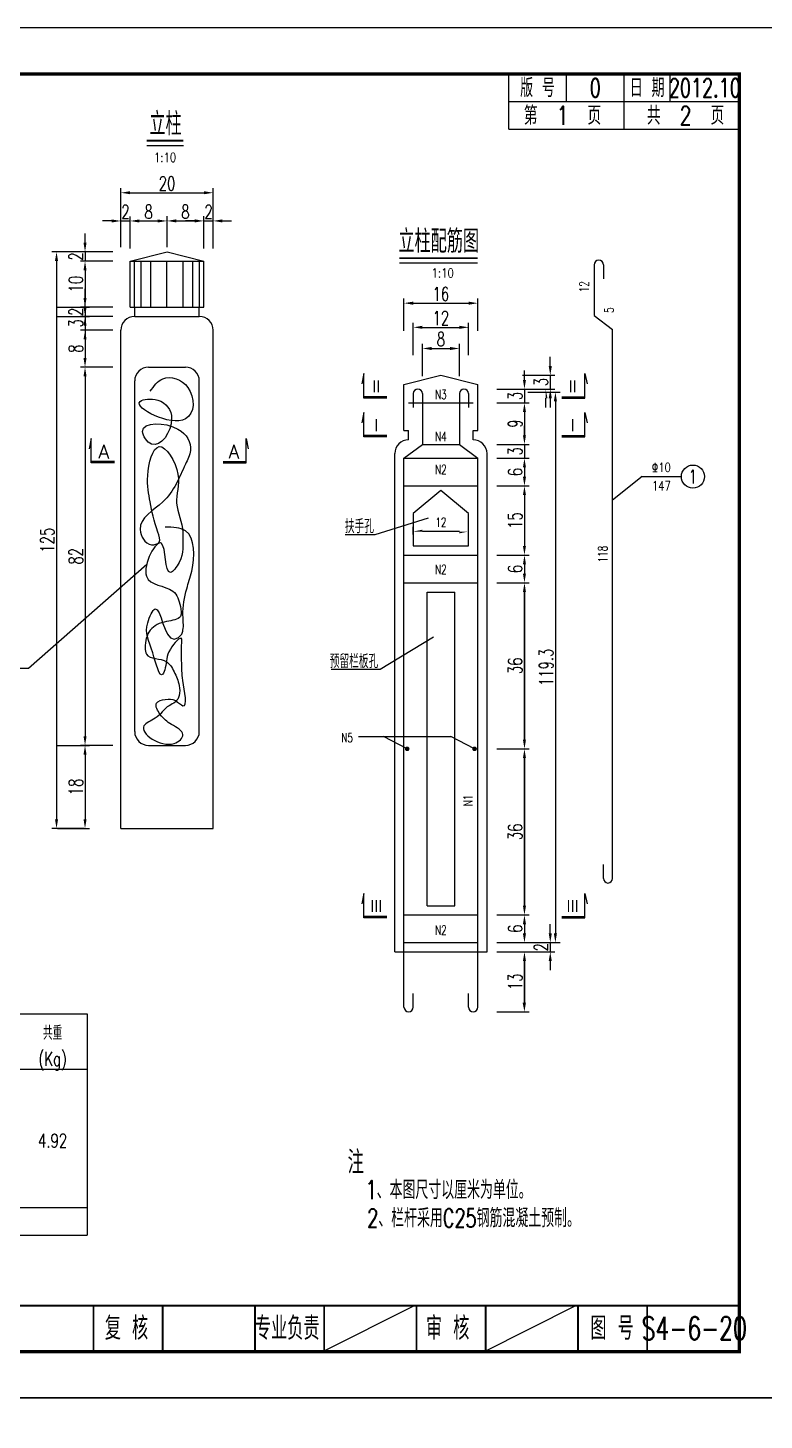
# Model space of a CAD drawing. Header units: millimetres. Extents: x -51 to 12129, y -1309 to -715.
# Drawn here: x 9025.5 to 9185.1, y -1016.5 to -714.7 of the extents above; entities that cross this region are included whole.
import ezdxf
from ezdxf.enums import TextEntityAlignment as Align

# ---------------------------------------------------------------- set-up
doc = ezdxf.new("R2010")
doc.units = ezdxf.units.MM
doc.header["$LTSCALE"] = 0.25
for name, color, linetype in [('10', 1, 'Continuous'), ('DIMENSION', 2, 'Continuous'), ('图框', 7, 'Continuous'), ('尺寸标注', 2, 'Continuous'), ('文字', 7, 'Continuous'), ('标注', 4, 'Continuous'), ('次轮廓线', 7, 'Continuous'), ('钢筋', 6, 'Continuous')]:
    doc.layers.add(name, color=color, linetype=linetype)
doc.layers.add('TEXT', color=7, linetype='Continuous', lineweight=18)
doc.styles.get("Standard").update_dxf_attribs({"font": 'simplex1.shx', "width": 0.7, "bigfont": 'hztxt.shx'})
doc.styles.add('TEXT', font='simplex1.shx', dxfattribs={"width": 0.7, "bigfont": 'hztxt.shx'})
doc.dimstyles.new('比例1：20', dxfattribs={"dimtxt": 3, "dimasz": 2, "dimexe": 1, "dimexo": 2, "dimgap": 0.5, "dimtad": 1, "dimlfac": 2, "dimzin": 13, "dimdsep": 46, "dimtxsty": 'Standard', "dimcen": -0.09, "dimclrd": 256, "dimclre": 256, "dimclrt": 7, "dimaunit": 1, "dimadec": 0, "dimazin": 0, "dimtfac": 0.0005, "dimtix": 1, "dimtmove": 2, "dimatfit": 3, "dimldrblk": 'DIM', "dimfxl": 0, "dimtolj": 1, "dimtzin": 13, "dimarcsym": 0})
doc.dimstyles.new('比例：1：10', dxfattribs={"dimscale": 0, "dimtxt": 3, "dimasz": 2, "dimexe": 1, "dimexo": 1, "dimgap": 0.5, "dimtad": 1, "dimdec": 1, "dimzin": 9, "dimdsep": 46, "dimtxsty": 'Standard', "dimcen": 0.5, "dimclrd": 256, "dimclre": 256, "dimclrt": 256, "dimadec": 1, "dimazin": 2, "dimtfac": 1, "dimtdec": 1, "dimtix": 1, "dimtmove": 2, "dimatfit": 3, "dimfxl": 0, "dimtolj": 1, "dimtzin": 0, "dimlwd": -1, "dimlwe": -1, "dimarcsym": 0})

# ---------------------------------------------------------------- blocks, each defined once
blk = doc.blocks.new('DIM')
blk.add_lwpolyline([(-1, -0.1, 0.2, 0, 0), (0, 0, 0, 0, 0)], format="xyseb")
blk = doc.blocks.new('*D582')
at = {"layer": 'Defpoints', "color": 0}
for p in [(9047.68, -756.52), (9047.68, -759.29), (9045.68, -763.2)]:
    blk.add_point(p, dxfattribs=at)
at = {"layer": '标注'}
for p, q in [((9043.68, -756.52), (9041.68, -756.52)), ((9045.68, -762.2), (9045.68, -755.52)), ((9045.68, -756.52), (9047.68, -756.52)), ((9047.68, -758.29), (9047.68, -755.52)), ((9049.68, -756.52), (9051.68, -756.52))]:
    blk.add_line(p, q, dxfattribs=at)
for points in [[(9043.68, -756.19), (9043.68, -756.85), (9045.68, -756.52)], [(9049.68, -756.19), (9049.68, -756.85), (9047.68, -756.52)]]:
    blk.add_solid(points, dxfattribs=at)
at = {"layer": '标注', "insert": (9046.68, -754.52), "char_height": 3, "attachment_point": 5}
blk.add_mtext('\\A1;2', dxfattribs=at)
blk = doc.blocks.new('*D619')
at = {"layer": 'Defpoints', "color": 0}
for p in [(9055.68, -756.52), (9055.68, -763.21), (9047.68, -765.21)]:
    blk.add_point(p, dxfattribs=at)
at = {"layer": '标注'}
for p, q in [((9047.68, -762.52), (9047.68, -755.52)), ((9049.68, -756.52), (9053.68, -756.52)), ((9055.68, -762.21), (9055.68, -755.52))]:
    blk.add_line(p, q, dxfattribs=at)
for points in [[(9049.68, -756.19), (9049.68, -756.85), (9047.68, -756.52)], [(9053.68, -756.19), (9053.68, -756.85), (9055.68, -756.52)]]:
    blk.add_solid(points, dxfattribs=at)
at = {"layer": '标注', "insert": (9051.68, -754.52), "char_height": 3, "attachment_point": 5}
blk.add_mtext('\\A1;8', dxfattribs=at)
blk = doc.blocks.new('*D620')
at = {"layer": 'Defpoints', "color": 0}
for p in [(9063.68, -756.51), (9055.68, -763.21), (9063.68, -765.21)]:
    blk.add_point(p, dxfattribs=at)
at = {"layer": '标注'}
for p, q in [((9055.68, -762.21), (9055.68, -755.51)), ((9057.68, -756.51), (9061.68, -756.51)), ((9063.68, -762.51), (9063.68, -755.51))]:
    blk.add_line(p, q, dxfattribs=at)
for points in [[(9057.68, -756.17), (9057.68, -756.84), (9055.68, -756.51)], [(9061.68, -756.17), (9061.68, -756.84), (9063.68, -756.51)]]:
    blk.add_solid(points, dxfattribs=at)
at = {"layer": '标注', "insert": (9059.68, -754.51), "char_height": 3, "attachment_point": 5}
blk.add_mtext('\\A1;8', dxfattribs=at)
blk = doc.blocks.new('*D621')
at = {"layer": 'Defpoints', "color": 0}
for p in [(9065.68, -756.51), (9063.68, -762.51), (9065.68, -781.67)]:
    blk.add_point(p, dxfattribs=at)
at = {"layer": '标注'}
for p, q in [((9061.68, -756.51), (9059.68, -756.51)), ((9063.68, -761.51), (9063.68, -755.51)), ((9063.68, -756.51), (9065.68, -756.51)), ((9065.68, -762.51), (9065.68, -755.51)), ((9067.68, -756.51), (9069.68, -756.51))]:
    blk.add_line(p, q, dxfattribs=at)
for points in [[(9061.68, -756.17), (9061.68, -756.84), (9063.68, -756.51)], [(9067.68, -756.17), (9067.68, -756.84), (9065.68, -756.51)]]:
    blk.add_solid(points, dxfattribs=at)
at = {"layer": '标注', "insert": (9064.68, -754.51), "char_height": 3, "attachment_point": 5}
blk.add_mtext('\\A1;2', dxfattribs=at)
blk = doc.blocks.new('*D583')
at = {"layer": 'Defpoints', "color": 0}
for p in [(9065.68, -750.4), (9045.68, -763.2), (9065.68, -781.67)]:
    blk.add_point(p, dxfattribs=at)
at = {"layer": '标注'}
for p, q in [((9045.68, -756.4), (9045.68, -749.4)), ((9047.68, -750.4), (9063.68, -750.4)), ((9065.68, -756.4), (9065.68, -749.4))]:
    blk.add_line(p, q, dxfattribs=at)
for points in [[(9047.68, -750.07), (9047.68, -750.73), (9045.68, -750.4)], [(9063.68, -750.07), (9063.68, -750.73), (9065.68, -750.4)]]:
    blk.add_solid(points, dxfattribs=at)
at = {"layer": '标注', "insert": (9055.68, -748.4), "char_height": 3, "attachment_point": 5}
blk.add_mtext('\\A1;20', dxfattribs=at)
blk = doc.blocks.new('*D622')
at = {"layer": 'Defpoints', "color": 0}
for p in [(9055.68, -763.21), (9037.91, -765.21), (9055.62, -765.21)]:
    blk.add_point(p, dxfattribs=at)
at = {"layer": '标注'}
for p, q in [((9037.91, -761.21), (9037.91, -759.21)), ((9043.91, -763.21), (9036.91, -763.21)), ((9037.91, -763.21), (9037.91, -765.21)), ((9043.91, -765.21), (9036.91, -765.21)), ((9037.91, -767.21), (9037.91, -769.21))]:
    blk.add_line(p, q, dxfattribs=at)
for points in [[(9037.58, -761.21), (9038.24, -761.21), (9037.91, -763.21)], [(9037.58, -767.21), (9038.24, -767.21), (9037.91, -765.21)]]:
    blk.add_solid(points, dxfattribs=at)
at = {"layer": '标注', "insert": (9035.91, -764.21), "char_height": 3, "attachment_point": 5, "rotation": 90}
blk.add_mtext('\\A1;2', dxfattribs=at)
blk = doc.blocks.new('*D623')
at = {"layer": 'Defpoints', "color": 0}
for p in [(9055.62, -765.21), (8391.45, -775.21), (9037.91, -775.21)]:
    blk.add_point(p, dxfattribs=at)
at = {"layer": '标注'}
for p, q in [((9043.91, -765.21), (9036.91, -765.21)), ((9037.91, -767.21), (9037.91, -773.21)), ((9031.91, -775.21), (9038.91, -775.21))]:
    blk.add_line(p, q, dxfattribs=at)
for points in [[(9037.58, -767.21), (9038.24, -767.21), (9037.91, -765.21)], [(9037.58, -773.21), (9038.24, -773.21), (9037.91, -775.21)]]:
    blk.add_solid(points, dxfattribs=at)
at = {"layer": '标注', "insert": (9035.91, -770.21), "char_height": 3, "attachment_point": 5, "rotation": 90}
blk.add_mtext('\\A1;10', dxfattribs=at)
blk = doc.blocks.new('*D624')
at = {"layer": 'Defpoints', "color": 0}
for p in [(9055.62, -775.21), (8391.45, -777.21), (9037.91, -777.21)]:
    blk.add_point(p, dxfattribs=at)
at = {"layer": '标注'}
for p, q in [((9037.91, -773.21), (9037.91, -771.21)), ((9043.91, -775.21), (9036.91, -775.21)), ((9037.91, -775.21), (9037.91, -777.21)), ((9031.91, -777.21), (9038.91, -777.21)), ((9037.91, -779.21), (9037.91, -781.21))]:
    blk.add_line(p, q, dxfattribs=at)
for points in [[(9037.58, -773.21), (9038.24, -773.21), (9037.91, -775.21)], [(9037.58, -779.21), (9038.24, -779.21), (9037.91, -777.21)]]:
    blk.add_solid(points, dxfattribs=at)
at = {"layer": '标注', "insert": (9035.91, -776.21), "char_height": 3, "attachment_point": 5, "rotation": 90}
blk.add_mtext('\\A1;2', dxfattribs=at)
blk = doc.blocks.new('*D625')
at = {"layer": 'Defpoints', "color": 0}
for p in [(9055.62, -777.21), (9037.91, -780.21), (9045.68, -780.21)]:
    blk.add_point(p, dxfattribs=at)
at = {"layer": '标注'}
for p, q in [((9037.91, -775.21), (9037.91, -773.21)), ((9043.91, -777.21), (9036.91, -777.21)), ((9037.91, -777.21), (9037.91, -780.21)), ((9043.91, -780.21), (9036.91, -780.21)), ((9037.91, -782.21), (9037.91, -784.21))]:
    blk.add_line(p, q, dxfattribs=at)
for points in [[(9037.58, -775.21), (9038.24, -775.21), (9037.91, -777.21)], [(9037.58, -782.21), (9038.24, -782.21), (9037.91, -780.21)]]:
    blk.add_solid(points, dxfattribs=at)
at = {"layer": '标注', "insert": (9035.91, -778.71), "char_height": 3, "attachment_point": 5, "rotation": 90}
blk.add_mtext('\\A1;3', dxfattribs=at)
blk = doc.blocks.new('*D626')
at = {"layer": 'Defpoints', "color": 0}
for p in [(9045.68, -780.21), (9037.91, -788.21), (9053.04, -788.21)]:
    blk.add_point(p, dxfattribs=at)
at = {"layer": '标注'}
for p, q in [((9043.91, -780.21), (9036.91, -780.21)), ((9037.91, -782.21), (9037.91, -786.21)), ((9043.91, -788.21), (9036.91, -788.21))]:
    blk.add_line(p, q, dxfattribs=at)
for points in [[(9037.58, -782.21), (9038.24, -782.21), (9037.91, -780.21)], [(9037.58, -786.21), (9038.24, -786.21), (9037.91, -788.21)]]:
    blk.add_solid(points, dxfattribs=at)
at = {"layer": '标注', "insert": (9035.91, -784.21), "char_height": 3, "attachment_point": 5, "rotation": 90}
blk.add_mtext('\\A1;8', dxfattribs=at)
blk = doc.blocks.new('*D627')
at = {"layer": 'Defpoints', "color": 0}
for p in [(9053.04, -788.21), (8388.88, -870.21), (9037.91, -870.21)]:
    blk.add_point(p, dxfattribs=at)
at = {"layer": '标注'}
for p, q in [((9043.91, -788.21), (9036.91, -788.21)), ((9037.91, -790.21), (9037.91, -868.21)), ((9031.91, -870.21), (9038.91, -870.21))]:
    blk.add_line(p, q, dxfattribs=at)
for points in [[(9037.58, -790.21), (9038.24, -790.21), (9037.91, -788.21)], [(9037.58, -868.21), (9038.24, -868.21), (9037.91, -870.21)]]:
    blk.add_solid(points, dxfattribs=at)
at = {"layer": '标注', "insert": (9035.91, -829.21), "char_height": 3, "attachment_point": 5, "rotation": 90}
blk.add_mtext('\\A1;82', dxfattribs=at)
blk = doc.blocks.new('*D628')
at = {"layer": 'Defpoints', "color": 0}
for p in [(9053.04, -870.21), (8388.88, -888.21), (9037.91, -888.21)]:
    blk.add_point(p, dxfattribs=at)
at = {"layer": '标注'}
for p, q in [((9043.91, -870.21), (9036.91, -870.21)), ((9037.91, -872.21), (9037.91, -886.21)), ((9031.91, -888.21), (9038.91, -888.21))]:
    blk.add_line(p, q, dxfattribs=at)
for points in [[(9037.58, -872.21), (9038.24, -872.21), (9037.91, -870.21)], [(9037.58, -886.21), (9038.24, -886.21), (9037.91, -888.21)]]:
    blk.add_solid(points, dxfattribs=at)
at = {"layer": '标注', "insert": (9035.91, -879.21), "char_height": 3, "attachment_point": 5, "rotation": 90}
blk.add_mtext('\\A1;18', dxfattribs=at)
blk = doc.blocks.new('*D629')
at = {"layer": 'Defpoints', "color": 0}
for p in [(9055.68, -763.21), (9031.73, -888.21), (9055.68, -888.21)]:
    blk.add_point(p, dxfattribs=at)
at = {"layer": '标注'}
for p, q in [((9037.73, -763.21), (9030.73, -763.21)), ((9031.73, -765.21), (9031.73, -886.21)), ((9037.73, -888.21), (9030.73, -888.21))]:
    blk.add_line(p, q, dxfattribs=at)
for points in [[(9031.39, -765.21), (9032.06, -765.21), (9031.73, -763.21)], [(9031.39, -886.21), (9032.06, -886.21), (9031.73, -888.21)]]:
    blk.add_solid(points, dxfattribs=at)
at = {"layer": '标注', "insert": (9029.73, -825.71), "char_height": 3, "attachment_point": 5, "rotation": 90}
blk.add_mtext('\\A1;125', dxfattribs=at)
blk = doc.blocks.new('*D630')
at = {"layer": 'Defpoints', "color": 0}
for p in [(9119.05, -784.16), (9111.05, -795.96), (9119.05, -795.96)]:
    blk.add_point(p, dxfattribs=at)
at = {"layer": '标注'}
for p, q in [((9111.05, -790.16), (9111.05, -783.16)), ((9113.05, -784.16), (9117.05, -784.16)), ((9119.05, -790.16), (9119.05, -783.16))]:
    blk.add_line(p, q, dxfattribs=at)
for points in [[(9113.05, -783.83), (9113.05, -784.5), (9111.05, -784.16)], [(9117.05, -783.83), (9117.05, -784.5), (9119.05, -784.16)]]:
    blk.add_solid(points, dxfattribs=at)
at = {"layer": '标注', "insert": (9115.05, -782.16), "char_height": 3, "attachment_point": 5}
blk.add_mtext('\\A1;8', dxfattribs=at)
blk = doc.blocks.new('*D631')
at = {"layer": 'Defpoints', "color": 0}
for p in [(9121.05, -779.58), (9109.05, -795.96), (9121.05, -795.96)]:
    blk.add_point(p, dxfattribs=at)
at = {"layer": '标注'}
for p, q in [((9109.05, -785.58), (9109.05, -778.58)), ((9121.05, -785.58), (9121.05, -778.58)), ((9111.05, -779.58), (9119.05, -779.58))]:
    blk.add_line(p, q, dxfattribs=at)
for points in [[(9111.05, -779.24), (9111.05, -779.91), (9109.05, -779.58)], [(9119.05, -779.24), (9119.05, -779.91), (9121.05, -779.58)]]:
    blk.add_solid(points, dxfattribs=at)
at = {"layer": '标注', "insert": (9115.05, -777.58), "char_height": 3, "attachment_point": 5}
blk.add_mtext('\\A1;12', dxfattribs=at)
blk = doc.blocks.new('*D632')
at = {"layer": 'Defpoints', "color": 0}
for p in [(9123.05, -774.34), (9107.05, -796.06), (9123.05, -796.06)]:
    blk.add_point(p, dxfattribs=at)
at = {"layer": '标注'}
for p, q in [((9107.05, -780.34), (9107.05, -773.34)), ((9109.05, -774.34), (9121.05, -774.34)), ((9123.05, -780.34), (9123.05, -773.34))]:
    blk.add_line(p, q, dxfattribs=at)
for points in [[(9109.05, -774.01), (9109.05, -774.68), (9107.05, -774.34)], [(9121.05, -774.01), (9121.05, -774.68), (9123.05, -774.34)]]:
    blk.add_solid(points, dxfattribs=at)
at = {"layer": '标注', "insert": (9115.05, -772.34), "char_height": 3, "attachment_point": 5}
blk.add_mtext('\\A1;16', dxfattribs=at)
blk = doc.blocks.new('*D633')
at = {"layer": 'Defpoints', "color": 0}
for p in [(9115.05, -789.96), (9120.05, -792.96), (9138.76, -792.96)]:
    blk.add_point(p, dxfattribs=at)
at = {"layer": '标注'}
for p, q in [((9138.76, -787.96), (9138.76, -785.96)), ((9132.76, -789.96), (9139.76, -789.96)), ((9138.76, -789.96), (9138.76, -792.96)), ((9132.76, -792.96), (9139.76, -792.96)), ((9138.76, -794.96), (9138.76, -796.96))]:
    blk.add_line(p, q, dxfattribs=at)
for points in [[(9138.42, -787.96), (9139.09, -787.96), (9138.76, -789.96)], [(9138.42, -794.96), (9139.09, -794.96), (9138.76, -792.96)]]:
    blk.add_solid(points, dxfattribs=at)
at = {"layer": '标注', "insert": (9136.76, -791.46), "char_height": 3, "attachment_point": 5, "rotation": 90}
blk.add_mtext('\\A1;3', dxfattribs=at)
blk = doc.blocks.new('*D634')
at = {"layer": 'Defpoints', "color": 0}
for p in [(9120.99, -793.63), (9120.99, -912.96), (9139.87, -912.96)]:
    blk.add_point(p, dxfattribs=at)
at = {"layer": '标注'}
for p, q in [((9133.87, -793.63), (9140.87, -793.63)), ((9139.87, -795.63), (9139.87, -910.96)), ((9133.87, -912.96), (9140.87, -912.96))]:
    blk.add_line(p, q, dxfattribs=at)
for points in [[(9139.53, -795.63), (9140.2, -795.63), (9139.87, -793.63)], [(9139.53, -910.96), (9140.2, -910.96), (9139.87, -912.96)]]:
    blk.add_solid(points, dxfattribs=at)
at = {"layer": '标注', "insert": (9137.87, -853.29), "char_height": 3, "attachment_point": 5, "rotation": 90}
blk.add_mtext('\\A1;119.3', dxfattribs=at)
blk = doc.blocks.new('*D635')
at = {"layer": 'Defpoints', "color": 0}
for p in [(9119.88, -912.96), (8455.72, -914.96), (9138.76, -914.96)]:
    blk.add_point(p, dxfattribs=at)
at = {"layer": '标注'}
for p, q in [((9138.76, -910.96), (9138.76, -908.96)), ((9132.76, -912.96), (9139.76, -912.96)), ((9138.76, -912.96), (9138.76, -914.96)), ((9132.76, -914.96), (9139.76, -914.96)), ((9138.76, -916.96), (9138.76, -918.96))]:
    blk.add_line(p, q, dxfattribs=at)
for points in [[(9138.42, -910.96), (9139.09, -910.96), (9138.76, -912.96)], [(9138.42, -916.96), (9139.09, -916.96), (9138.76, -914.96)]]:
    blk.add_solid(points, dxfattribs=at)
at = {"layer": '标注', "insert": (9136.76, -913.96), "char_height": 3, "attachment_point": 5, "rotation": 90}
blk.add_mtext('\\A1;2', dxfattribs=at)
blk = doc.blocks.new('*D636')
at = {"layer": 'Defpoints', "color": 0}
for p in [(9120.05, -792.96), (8455.88, -795.96), (9133.16, -795.96)]:
    blk.add_point(p, dxfattribs=at)
at = {"layer": '标注'}
for p, q in [((9133.16, -790.96), (9133.16, -788.96)), ((9127.16, -792.96), (9134.16, -792.96)), ((9133.16, -792.96), (9133.16, -795.96)), ((9127.16, -795.96), (9134.16, -795.96)), ((9133.16, -797.96), (9133.16, -799.96))]:
    blk.add_line(p, q, dxfattribs=at)
for points in [[(9132.83, -790.96), (9133.49, -790.96), (9133.16, -792.96)], [(9132.83, -797.96), (9133.49, -797.96), (9133.16, -795.96)]]:
    blk.add_solid(points, dxfattribs=at)
at = {"layer": '标注', "insert": (9131.16, -794.46), "char_height": 3, "attachment_point": 5, "rotation": 90}
blk.add_mtext('\\A1;3', dxfattribs=at)
blk = doc.blocks.new('*D637')
at = {"layer": 'Defpoints', "color": 0}
for p in [(9120.05, -795.96), (9119.05, -804.96), (9133.16, -804.96)]:
    blk.add_point(p, dxfattribs=at)
at = {"layer": '标注'}
for p, q in [((9127.16, -795.96), (9134.16, -795.96)), ((9133.16, -797.96), (9133.16, -802.96)), ((9127.16, -804.96), (9134.16, -804.96))]:
    blk.add_line(p, q, dxfattribs=at)
for points in [[(9132.83, -797.96), (9133.49, -797.96), (9133.16, -795.96)], [(9132.83, -802.96), (9133.49, -802.96), (9133.16, -804.96)]]:
    blk.add_solid(points, dxfattribs=at)
at = {"layer": '标注', "insert": (9131.16, -800.46), "char_height": 3, "attachment_point": 5, "rotation": 90}
blk.add_mtext('\\A1;9', dxfattribs=at)
blk = doc.blocks.new('*D638')
at = {"layer": 'Defpoints', "color": 0}
for p in [(9119.05, -804.96), (9120.18, -807.96), (9133.16, -807.96)]:
    blk.add_point(p, dxfattribs=at)
at = {"layer": '标注'}
for p, q in [((9133.16, -802.96), (9133.16, -800.96)), ((9127.16, -804.96), (9134.16, -804.96)), ((9133.16, -804.96), (9133.16, -807.96)), ((9127.16, -807.96), (9134.16, -807.96)), ((9133.16, -809.96), (9133.16, -811.96))]:
    blk.add_line(p, q, dxfattribs=at)
for points in [[(9132.83, -802.96), (9133.49, -802.96), (9133.16, -804.96)], [(9132.83, -809.96), (9133.49, -809.96), (9133.16, -807.96)]]:
    blk.add_solid(points, dxfattribs=at)
at = {"layer": '标注', "insert": (9131.16, -806.46), "char_height": 3, "attachment_point": 5, "rotation": 90}
blk.add_mtext('\\A1;3', dxfattribs=at)
blk = doc.blocks.new('*D639')
at = {"layer": 'Defpoints', "color": 0}
for p in [(9120.18, -807.96), (9120.18, -813.96), (9133.16, -813.96)]:
    blk.add_point(p, dxfattribs=at)
at = {"layer": '标注'}
for p, q in [((9127.16, -807.96), (9134.16, -807.96)), ((9133.16, -809.96), (9133.16, -811.96)), ((9127.16, -813.96), (9134.16, -813.96))]:
    blk.add_line(p, q, dxfattribs=at)
for points in [[(9132.83, -809.96), (9133.49, -809.96), (9133.16, -807.96)], [(9132.83, -811.96), (9133.49, -811.96), (9133.16, -813.96)]]:
    blk.add_solid(points, dxfattribs=at)
at = {"layer": '标注', "insert": (9131.16, -810.96), "char_height": 3, "attachment_point": 5, "rotation": 90}
blk.add_mtext('\\A1;6', dxfattribs=at)
blk = doc.blocks.new('*D640')
at = {"layer": 'Defpoints', "color": 0}
for p in [(9120.18, -813.96), (9121.48, -828.96), (9133.16, -828.96)]:
    blk.add_point(p, dxfattribs=at)
at = {"layer": '标注'}
for p, q in [((9127.16, -813.96), (9134.16, -813.96)), ((9133.16, -815.96), (9133.16, -826.96)), ((9127.16, -828.96), (9134.16, -828.96))]:
    blk.add_line(p, q, dxfattribs=at)
for points in [[(9132.83, -815.96), (9133.49, -815.96), (9133.16, -813.96)], [(9132.83, -826.96), (9133.49, -826.96), (9133.16, -828.96)]]:
    blk.add_solid(points, dxfattribs=at)
at = {"layer": '标注', "insert": (9131.16, -821.46), "char_height": 3, "attachment_point": 5, "rotation": 90}
blk.add_mtext('\\A1;15', dxfattribs=at)
blk = doc.blocks.new('*D641')
at = {"layer": 'Defpoints', "color": 0}
for p in [(9121.48, -828.96), (9121.33, -834.96), (9133.16, -834.96)]:
    blk.add_point(p, dxfattribs=at)
at = {"layer": '标注'}
for p, q in [((9127.16, -828.96), (9134.16, -828.96)), ((9133.16, -830.96), (9133.16, -832.96)), ((9127.16, -834.96), (9134.16, -834.96))]:
    blk.add_line(p, q, dxfattribs=at)
for points in [[(9132.83, -830.96), (9133.49, -830.96), (9133.16, -828.96)], [(9132.83, -832.96), (9133.49, -832.96), (9133.16, -834.96)]]:
    blk.add_solid(points, dxfattribs=at)
at = {"layer": '标注', "insert": (9131.16, -831.96), "char_height": 3, "attachment_point": 5, "rotation": 90}
blk.add_mtext('\\A1;6', dxfattribs=at)
blk = doc.blocks.new('*D642')
at = {"layer": 'Defpoints', "color": 0}
for p in [(9121.33, -834.96), (9122.35, -870.96), (9133.16, -870.96)]:
    blk.add_point(p, dxfattribs=at)
at = {"layer": '标注'}
for p, q in [((9127.16, -834.96), (9134.16, -834.96)), ((9133.16, -836.96), (9133.16, -868.96)), ((9127.16, -870.96), (9134.16, -870.96))]:
    blk.add_line(p, q, dxfattribs=at)
for points in [[(9132.83, -836.96), (9133.49, -836.96), (9133.16, -834.96)], [(9132.83, -868.96), (9133.49, -868.96), (9133.16, -870.96)]]:
    blk.add_solid(points, dxfattribs=at)
at = {"layer": '标注', "insert": (9131.16, -852.96), "char_height": 3, "attachment_point": 5, "rotation": 90}
blk.add_mtext('\\A1;36', dxfattribs=at)
blk = doc.blocks.new('*D643')
at = {"layer": 'Defpoints', "color": 0}
for p in [(9122.35, -870.96), (9119.91, -906.96), (9133.16, -906.96)]:
    blk.add_point(p, dxfattribs=at)
at = {"layer": '标注'}
for p, q in [((9127.16, -870.96), (9134.16, -870.96)), ((9133.16, -872.96), (9133.16, -904.96)), ((9127.16, -906.96), (9134.16, -906.96))]:
    blk.add_line(p, q, dxfattribs=at)
for points in [[(9132.83, -872.96), (9133.49, -872.96), (9133.16, -870.96)], [(9132.83, -904.96), (9133.49, -904.96), (9133.16, -906.96)]]:
    blk.add_solid(points, dxfattribs=at)
at = {"layer": '标注', "insert": (9131.16, -888.96), "char_height": 3, "attachment_point": 5, "rotation": 90}
blk.add_mtext('\\A1;36', dxfattribs=at)
blk = doc.blocks.new('*D644')
at = {"layer": 'Defpoints', "color": 0}
for p in [(9119.91, -906.96), (9121.68, -912.96), (9133.16, -912.96)]:
    blk.add_point(p, dxfattribs=at)
at = {"layer": '标注'}
for p, q in [((9127.16, -906.96), (9134.16, -906.96)), ((9133.16, -908.96), (9133.16, -910.96)), ((9127.16, -912.96), (9134.16, -912.96))]:
    blk.add_line(p, q, dxfattribs=at)
for points in [[(9132.83, -908.96), (9133.49, -908.96), (9133.16, -906.96)], [(9132.83, -910.96), (9133.49, -910.96), (9133.16, -912.96)]]:
    blk.add_solid(points, dxfattribs=at)
at = {"layer": '标注', "insert": (9131.16, -909.96), "char_height": 3, "attachment_point": 5, "rotation": 90}
blk.add_mtext('\\A1;6', dxfattribs=at)
blk = doc.blocks.new('*D645')
at = {"layer": 'Defpoints', "color": 0}
for p in [(9122.19, -914.96), (9122.04, -927.96), (9133.16, -927.96)]:
    blk.add_point(p, dxfattribs=at)
at = {"layer": '标注'}
for p, q in [((9127.16, -914.96), (9134.16, -914.96)), ((9133.16, -916.96), (9133.16, -925.96)), ((9127.16, -927.96), (9134.16, -927.96))]:
    blk.add_line(p, q, dxfattribs=at)
for points in [[(9132.83, -916.96), (9133.49, -916.96), (9133.16, -914.96)], [(9132.83, -925.96), (9133.49, -925.96), (9133.16, -927.96)]]:
    blk.add_solid(points, dxfattribs=at)
at = {"layer": '标注', "insert": (9131.16, -921.46), "char_height": 3, "attachment_point": 5, "rotation": 90}
blk.add_mtext('\\A1;13', dxfattribs=at)
blk = doc.blocks.new('*D702')
at = {"layer": 'Defpoints', "color": 0}
for p in [(9248.86, -814.23), (8584.69, -822.23), (9226.99, -822.23)]:
    blk.add_point(p, dxfattribs=at)
at = {"layer": '标注'}
for p, q in [((9232.99, -814.23), (9225.99, -814.23)), ((9226.99, -816.23), (9226.99, -820.23)), ((9220.99, -822.23), (9227.99, -822.23))]:
    blk.add_line(p, q, dxfattribs=at)
for points in [[(9226.66, -816.23), (9227.33, -816.23), (9226.99, -814.23)], [(9226.66, -820.23), (9227.33, -820.23), (9226.99, -822.23)]]:
    blk.add_solid(points, dxfattribs=at)
at = {"layer": '标注', "insert": (9224.99, -818.23), "char_height": 3, "attachment_point": 5, "rotation": 90}
blk.add_mtext('\\A1;8', dxfattribs=at)
blk = doc.blocks.new('*D741')
at = {"layer": 'Defpoints', "color": 0}
for p in [(8779.68, -754.23), (9425.4, -754.23), (9443.85, -822.23)]:
    blk.add_point(p, dxfattribs=at)
at = {"layer": '标注'}
for p, q in [((9419.4, -754.23), (9426.4, -754.23)), ((9425.4, -820.23), (9425.4, -756.23)), ((9431.4, -822.23), (9424.4, -822.23))]:
    blk.add_line(p, q, dxfattribs=at)
for points in [[(9425.06, -756.23), (9425.73, -756.23), (9425.4, -754.23)], [(9425.06, -820.23), (9425.73, -820.23), (9425.4, -822.23)]]:
    blk.add_solid(points, dxfattribs=at)
at = {"layer": '标注', "insert": (9423.4, -788.23), "char_height": 3, "attachment_point": 5, "rotation": 90}
blk.add_mtext('\\A1;68', dxfattribs=at)
blk = doc.blocks.new('*D743')
at = {"layer": 'Defpoints', "color": 0}
for p in [(9441.9, -848.38), (8777.73, -851.38), (9429.42, -851.38)]:
    blk.add_point(p, dxfattribs=at)
at = {"layer": '标注'}
for p, q in [((9429.42, -846.38), (9429.42, -844.38)), ((9435.42, -848.38), (9428.42, -848.38)), ((9429.42, -848.38), (9429.42, -851.38)), ((9423.42, -851.38), (9430.42, -851.38)), ((9429.42, -853.38), (9429.42, -855.38))]:
    blk.add_line(p, q, dxfattribs=at)
for points in [[(9429.09, -846.38), (9429.76, -846.38), (9429.42, -848.38)], [(9429.09, -853.38), (9429.76, -853.38), (9429.42, -851.38)]]:
    blk.add_solid(points, dxfattribs=at)
at = {"layer": '标注', "insert": (9427.42, -849.88), "char_height": 3, "attachment_point": 5, "rotation": 90}
blk.add_mtext('\\A1;3', dxfattribs=at)
blk = doc.blocks.new('*D770')
at = {"layer": 'Defpoints', "color": 0}
for p in [(8569.8, -962.17), (8573.63, -962.17), (9246.97, -960.17)]:
    blk.add_point(p, dxfattribs=at)
at = {"layer": '标注'}
for p, q in [((8569.8, -958.17), (8569.8, -956.17)), ((8575.8, -960.17), (8568.8, -960.17)), ((8572.63, -962.17), (8568.8, -962.17)), ((8569.8, -960.17), (8569.8, -962.17)), ((8569.8, -964.17), (8569.8, -966.17))]:
    blk.add_line(p, q, dxfattribs=at)
for points in [[(8569.46, -958.17), (8570.13, -958.17), (8569.8, -960.17)], [(8569.46, -964.17), (8570.13, -964.17), (8569.8, -962.17)]]:
    blk.add_solid(points, dxfattribs=at)
at = {"layer": '标注', "insert": (8567.8, -961.17), "char_height": 3, "attachment_point": 5, "rotation": 90}
blk.add_mtext('\\A1;2', dxfattribs=at)
blk = doc.blocks.new('*D771')
at = {"layer": 'Defpoints', "color": 0}
for p in [(9246.97, -962.17), (8569.8, -965.17), (8573.63, -965.17)]:
    blk.add_point(p, dxfattribs=at)
at = {"layer": '标注'}
for p, q in [((8569.8, -960.17), (8569.8, -958.17)), ((8575.8, -962.17), (8568.8, -962.17)), ((8569.8, -962.17), (8569.8, -965.17)), ((8572.63, -965.17), (8568.8, -965.17)), ((8569.8, -967.17), (8569.8, -969.17))]:
    blk.add_line(p, q, dxfattribs=at)
for points in [[(8569.46, -960.17), (8570.13, -960.17), (8569.8, -962.17)], [(8569.46, -967.17), (8570.13, -967.17), (8569.8, -965.17)]]:
    blk.add_solid(points, dxfattribs=at)
at = {"layer": '标注', "insert": (8567.8, -963.67), "char_height": 3, "attachment_point": 5, "rotation": 90}
blk.add_mtext('\\A1;3', dxfattribs=at)
blk = doc.blocks.new('*D772')
at = {"layer": 'Defpoints', "color": 0}
for p in [(9246.97, -965.17), (8569.8, -970.17), (8573.63, -970.17)]:
    blk.add_point(p, dxfattribs=at)
at = {"layer": '标注'}
for p, q in [((8575.8, -965.17), (8568.8, -965.17)), ((8569.8, -967.17), (8569.8, -968.17)), ((8572.63, -970.17), (8568.8, -970.17))]:
    blk.add_line(p, q, dxfattribs=at)
for points in [[(8569.46, -967.17), (8570.13, -967.17), (8569.8, -965.17)], [(8569.46, -968.17), (8570.13, -968.17), (8569.8, -970.17)]]:
    blk.add_solid(points, dxfattribs=at)
at = {"layer": '标注', "insert": (8567.8, -967.67), "char_height": 3, "attachment_point": 5, "rotation": 90}
blk.add_mtext('\\A1;5', dxfattribs=at)
blk = doc.blocks.new('series')
at = {"width": 0.75}
for tag, height, p in [('页码', 4, (-35, -19)), ('图名', 5, (-220, -282)), ('图号', 5, (-20, -282))]:
    blk.add_attdef(tag, text='', height=height, dxfattribs=at).set_placement(p, align=Align.MIDDLE_CENTER)
blk = doc.blocks.new('*D2304')
at = {"layer": 'Defpoints', "color": 0}
for p in [(9021.24, -902.27), (9656.97, -902.27), (9666.75, -901.23)]:
    blk.add_point(p, dxfattribs=at)
at = {"layer": '标注', "lineweight": -2}
for p, q in [((9656.97, -899.23), (9656.97, -897.23)), ((9650.97, -902.27), (9657.97, -902.27)), ((9662.97, -901.23), (9655.97, -901.23)), ((9656.97, -901.23), (9656.97, -902.27)), ((9656.97, -904.27), (9656.97, -906.27))]:
    blk.add_line(p, q, dxfattribs=at)
at = {"layer": '标注'}
for points in [[(9656.64, -899.23), (9657.3, -899.23), (9656.97, -901.23)], [(9656.64, -904.27), (9657.3, -904.27), (9656.97, -902.27)]]:
    blk.add_solid(points, dxfattribs=at)
at = {"layer": '标注', "color": 7, "insert": (9654.97, -901.75), "char_height": 3, "attachment_point": 5, "rotation": 90}
blk.add_mtext('\\A1;4', dxfattribs=at)
blk = doc.blocks.new('123')
at = {"layer": '图框', "color": 2}
blk.add_lwpolyline([(369.33, -1011.65), (369.33, -714.65), (-50.67, -714.65), (-50.67, -1011.65)], close=True, dxfattribs=at)

msp = doc.modelspace()

# ---------------------------------------------------------------- linework, layer by layer
for p, q in [((9048.6039, -775.20929), (9048.6039, -765.20929)), ((9050.05931, -775.20929), (9050.05931, -765.20929)), ((9052.17628, -775.20929), (9052.17628, -765.20929)), ((9055.61634, -775.20929), (9055.61634, -765.20929)), ((9059.1792, -775.20929), (9059.1792, -765.20929)), ((9061.29616, -775.20929), (9061.29616, -765.20929)), ((9062.75157, -775.20929), (9062.75157, -765.20929)), ((9129.353, -792.95642), (9138.75512, -792.95642)), ((9137.75512, -794.95642), (9137.75512, -796.95642)), ((9109.04738, -824.45642), (9109.04738, -822.84379)), ((9119.04738, -823.84379), (9111.04738, -823.84379)), ((9121.04738, -824.45642), (9121.04738, -822.84379)), ((9129.353, -828.95642), (9134.1609, -828.95642)), ((9129.353, -834.95642), (9134.1609, -834.95642)), ((9133.1609, -868.95642), (9133.1609, -836.95642)), ((9129.353, -870.95642), (9134.1609, -870.95642)), ((9133.1609, -904.95642), (9133.1609, -872.95642)), ((9129.353, -912.95642), (9134.1609, -912.95642)), ((9129.353, -912.95642), (9134.1609, -912.95642)), ((9129.353, -912.95642), (9138.75512, -912.95642)), ((9129.353, -914.95642), (9134.1609, -914.95642)), ((9133.1609, -925.95642), (9133.1609, -916.95642)), ((9129.353, -927.95642), (9134.1609, -927.95642)), ((9089.33091, -1001.65472), (9109.33091, -991.65472)), ((9124.33091, -1001.65472), (9144.33091, -991.65472))]:
    msp.add_line(p, q)
at = {"const_width": 0.7}
msp.add_lwpolyline([(9179.75412, -724.65471), (8799.75412, -724.65471), (8799.75412, -1001.65471), (9179.75412, -1001.65471)], close=True, dxfattribs=at)
at = {"color": 1}
for points in [[(8918.38046, -928.37909), (9038.38046, -928.37909)], [(9038.38046, -928.37909), (9038.38046, -976.37909)], [(8918.38046, -976.37909), (9038.38046, -976.37909)]]:
    msp.add_lwpolyline(points, dxfattribs=at)
at = {"const_width": 0.4}
for points in [[(8799.75412, -991.65471), (9179.75412, -991.65471)], [(9074.75412, -1001.65471), (9074.75412, -991.65471)], [(9089.75412, -1001.65471), (9089.75412, -991.65471)], [(9109.75412, -1001.65471), (9109.75412, -991.65471)], [(9124.75412, -1001.65471), (9124.75412, -991.65471)], [(9144.75412, -1001.65471), (9144.75412, -991.65471)], [(9159.75412, -1001.65471), (9159.75412, -991.65471)]]:
    msp.add_lwpolyline(points, dxfattribs=at)
at = {"start_tangent": (-0.089666301, 0.995971864)}
msp.add_spline([(9052.03858, -793.44838), (9054.76705, -790.72239), (9060.22398, -792.63058), (9059.67828, -799.44554), (9049.85581, -795.62916), (9053.67567, -795.35656), (9056.67697, -799.44554), (9052.31143, -804.89751), (9050.40151, -802.17153), (9058.04121, -801.62633), (9060.76967, -806.2605), (9059.67828, -809.25908), (9054.76705, -817.43704), (9049.85581, -823.43421), (9052.31143, -826.70539), (9053.94851, -826.16019), (9053.67567, -823.9794), (9052.03858, -817.43704), (9051.49289, -811.71247), (9053.94851, -805.44271), (9058.04121, -811.43987), (9057.76836, -817.70964), (9059.13259, -823.9794), (9059.13259, -824.7972), (9058.31405, -830.52176), (9056.40413, -832.70255), (9054.4942, -826.43279), (9051.22004, -833.52035), (9056.94982, -836.79153), (9058.5869, -840.06271), (9058.5869, -842.24349), (9055.58558, -843.33389), (9052.03858, -845.24208), (9050.9472, -849.05846), (9051.22004, -850.42145), (9055.58558, -852.05704), (9056.40413, -852.87484), (9057.22267, -854.23783), (9058.31405, -857.23641), (9058.31405, -859.4172), (9057.49551, -860.78019), (9056.13128, -861.59798), (9053.12997, -864.32397), (9050.67435, -865.95956), (9057.22267, -869.77594), (9059.13259, -867.86775), (9056.67697, -865.68696), (9054.22135, -863.50617), (9053.40281, -861.05279), (9055.31274, -860.23499), (9057.49551, -860.50759), (9059.13259, -861.59798), (9059.13259, -856.14602), (9058.85974, -852.32964), (9058.85974, -847.96807), (9058.85974, -847.15027), (9056.40413, -849.33106), (9055.31274, -853.42003), (9054.76705, -854.78302), (9052.58428, -850.14885), (9051.49289, -843.60649), (9053.12997, -840.60791), (9057.22267, -847.15027), (9058.85974, -846.05988), (9059.13259, -845.24208), (9059.13259, -841.9709), (9059.95113, -836.24633), (9061.04251, -832.42995), (9059.67828, -823.7068), (9055.31274, -822.88901)], degree=3, dxfattribs=at)
at = {"layer": '10', "linetype": 'Continuous'}
for p, q in [((9047.67774, -765.20929), (9055.67774, -763.20929)), ((9055.67774, -763.20929), (9063.67774, -765.20929)), ((9047.67774, -765.20929), (9063.67774, -765.20929)), ((9047.67774, -775.20929), (9047.67774, -765.20929)), ((9063.67774, -775.20929), (9063.67774, -765.20929)), ((9047.67774, -775.20929), (9048.67774, -775.20929)), ((9048.67774, -777.20929), (9048.67774, -775.20929)), ((9048.67774, -775.20929), (9062.67774, -775.20929)), ((9062.67774, -777.20929), (9062.67774, -775.20929)), ((9062.67774, -775.20929), (9063.67774, -775.20929)), ((9048.67774, -777.20929), (9062.67774, -777.20929)), ((9045.67774, -878.20929), (9045.67774, -780.20929)), ((9065.67774, -878.20929), (9065.67774, -780.20929)), ((9045.67774, -888.20929), (9045.67774, -878.20929)), ((9065.67774, -888.20929), (9065.67774, -878.20929)), ((9045.67774, -888.20929), (9065.67774, -888.20929))]:
    msp.add_line(p, q, dxfattribs=at)
at = {"layer": '10', "color": 7, "linetype": 'Continuous'}
for p, q in [((9105.04738, -914.95642), (9105.04738, -904.95642)), ((9125.04738, -914.95642), (9125.04738, -904.95642)), ((9105.04738, -914.95642), (9125.04738, -914.95642))]:
    msp.add_line(p, q, dxfattribs=at)
at = {"layer": '10', "linetype": 'Continuous'}
for centre in [(9107.74738, -870.95642), (9107.74738, -870.95642), (9122.34738, -870.95642), (9122.34738, -870.95642)]:
    msp.add_circle(centre, 0.3, dxfattribs=at)
for centre, start, end in [((9048.67774, -780.20929), 90, 180), ((9062.67774, -780.20929), 0, 90)]:
    msp.add_arc(centre, 3, start, end, dxfattribs=at)
at = {"layer": 'DIMENSION', "color": 6}
for p, q in [((9051.67774, -788.20929), (9059.67774, -788.20929)), ((9048.67774, -867.20929), (9048.67774, -791.20929)), ((9062.67774, -867.20929), (9062.67774, -791.20929)), ((9051.67774, -870.20929), (9059.67774, -870.20929))]:
    msp.add_line(p, q, dxfattribs=at)
at = {"layer": 'DIMENSION', "color": 7, "linetype": 'Continuous'}
for p, q in [((9107.04738, -791.95642), (9115.04738, -789.95642)), ((9115.04738, -789.95642), (9123.04738, -791.95642)), ((9107.04738, -801.95642), (9107.04738, -791.95642)), ((9123.04738, -801.95642), (9123.04738, -791.95642)), ((9107.04738, -801.95642), (9108.04738, -801.95642)), ((9108.04738, -803.95642), (9108.04738, -801.95642)), ((9122.04738, -803.95642), (9122.04738, -801.95642)), ((9122.04738, -801.95642), (9123.04738, -801.95642)), ((9105.04738, -904.95642), (9105.04738, -806.95642)), ((9125.04738, -904.95642), (9125.04738, -806.95642)), ((9115.04738, -814.95642), (9109.04738, -819.95642)), ((9121.04738, -819.95642), (9115.04738, -814.95642)), ((9109.04738, -819.95642), (9109.04738, -826.95642)), ((9121.04738, -826.95642), (9121.04738, -819.95642)), ((9109.04738, -826.95642), (9121.04738, -826.95642)), ((9112.04738, -904.95642), (9112.04738, -836.95642)), ((9112.04738, -836.95642), (9118.04738, -836.95642)), ((9118.04738, -904.95642), (9118.04738, -836.95642)), ((9112.04738, -904.95642), (9118.04738, -904.95642))]:
    msp.add_line(p, q, dxfattribs=at)
at = {"layer": 'DIMENSION', "color": 6}
for centre, start, end in [((9051.67774, -791.20929), 90, 180), ((9059.67774, -791.20929), 0, 90), ((9051.67774, -867.20929), 180, 270), ((9059.67774, -867.20929), 270, 0)]:
    msp.add_arc(centre, 3, start, end, dxfattribs=at)
at = {"layer": 'DIMENSION', "color": 7, "linetype": 'Continuous'}
for centre, start, end in [((9108.04738, -806.95642), 90, 180), ((9122.04738, -806.95642), 0, 90)]:
    msp.add_arc(centre, 3, start, end, dxfattribs=at)
at = {"layer": '图框', "const_width": 0.4}
for points in [[(9039.75412, -1001.65471), (9039.75412, -991.65471)], [(9054.75412, -1001.65471), (9054.75412, -991.65471)], [(9074.75412, -1001.65471), (9074.75412, -991.65471)]]:
    msp.add_lwpolyline(points, dxfattribs=at)
at = {"layer": '尺寸标注'}
msp.add_line((9158.49503, -811.93269), (9167.17864, -811.93269), dxfattribs=at)
at = {"layer": '文字'}
for p, q in [((9051.29138, -740.12602), (9059.24365, -740.12602)), ((9106.06224, -765.59306), (9123.00218, -765.59306)), ((8918.38046, -940.37909), (9038.38046, -940.37909)), ((8918.38046, -970.37909), (9038.38046, -970.37909))]:
    msp.add_line(p, q, dxfattribs=at)
at = {"layer": '文字', "const_width": 0.4}
for points in [[(9051.29138, -739.12602), (9059.24365, -739.12602)], [(9106.06224, -764.59306), (9123.00218, -764.59306)]]:
    msp.add_lwpolyline(points, dxfattribs=at)
at = {"layer": '文字'}
msp.add_circle((9169.67864, -811.93269), 2.5, dxfattribs=at)
at = {"layer": '标注'}
for p, q in [((9047.67774, -760.35218), (9047.67774, -755.51868)), ((9040.51634, -777.20929), (9036.91018, -777.20929)), ((9040.51634, -780.20929), (9036.91018, -780.20929)), ((9040.51634, -780.20929), (9036.91018, -780.20929)), ((9158.64573, -811.93269), (9152.22958, -817.01343)), ((9158.64573, -811.93269), (9167.17864, -811.93269)), ((9112.29749, -820.97315), (9100.71275, -824.53444)), ((9100.71275, -824.53444), (9094.27961, -824.53444)), ((9051.28677, -830.96264), (9025.6908, -853.52323)), ((9113.47599, -846.72522), (9101.89125, -853.77391)), ((9025.6908, -853.52323), (9013.21768, -853.52323)), ((9101.89125, -853.77391), (9091.29049, -853.77391)), ((9097.1757, -868.28544), (9117.1757, -868.28544)), ((9107.74738, -870.95642), (9102.5757, -868.28544)), ((9122.34738, -870.95642), (9117.1757, -868.28544))]:
    msp.add_line(p, q, dxfattribs=at)
at = {"layer": '次轮廓线'}
for p, q in [((9129.75412, -736.65471), (9129.75412, -724.65471)), ((9142.25412, -730.65471), (9142.25412, -724.65471)), ((9154.75412, -730.65471), (9154.75412, -724.65471)), ((9164.75412, -730.65471), (9164.75412, -724.65471)), ((9129.75412, -730.65471), (9179.75412, -730.65471)), ((9154.75412, -736.65471), (9154.75412, -730.65471)), ((9129.75412, -736.65471), (9179.75412, -736.65471))]:
    msp.add_line(p, q, dxfattribs=at)
at = {"layer": '钢筋'}
for p, q in [((9148.26999, -766.03894), (9148.26999, -777.03894)), ((9150.26999, -766.03894), (9150.26999, -769.03894)), ((9148.26999, -777.03894), (9152.26999, -780.03894)), ((9152.26999, -877.03894), (9152.26999, -780.03894)), ((9098.3464, -789.61617), (9097.89508, -791.84509)), ((9098.3464, -794.91617), (9098.3464, -789.61617)), ((9146.28375, -794.91617), (9146.28375, -789.61617)), ((9146.28375, -789.61617), (9146.73508, -791.84509)), ((9103.3464, -794.61617), (9098.3464, -794.61617)), ((9103.3464, -794.91617), (9098.3464, -794.91617)), ((9108.04738, -795.95642), (9122.04738, -795.95642)), ((9109.04738, -793.95642), (9109.04738, -796.95642)), ((9111.04738, -793.95642), (9111.04738, -804.95642)), ((9119.04738, -793.95642), (9119.04738, -804.95642)), ((9121.04738, -793.95642), (9121.04738, -796.95642)), ((9141.28375, -794.61617), (9146.28375, -794.61617)), ((9141.28375, -794.91617), (9146.28375, -794.91617)), ((9098.3464, -798.02447), (9097.89508, -800.25339)), ((9098.3464, -803.32447), (9098.3464, -798.02447)), ((9146.28375, -803.32447), (9146.28375, -798.02447)), ((9146.28375, -798.02447), (9146.73508, -800.25339)), ((9039.26588, -803.67088), (9038.81455, -805.8998)), ((9039.26588, -808.97088), (9039.26588, -803.67088)), ((9072.85001, -808.97088), (9072.85001, -803.67088)), ((9072.85001, -803.67088), (9073.30134, -805.8998)), ((9103.3464, -803.02447), (9098.3464, -803.02447)), ((9103.3464, -803.32447), (9098.3464, -803.32447)), ((9107.04738, -807.95642), (9111.04738, -804.95642)), ((9111.04738, -804.95642), (9119.04738, -804.95642)), ((9119.04738, -804.95642), (9123.04738, -807.95642)), ((9141.28375, -803.02447), (9146.28375, -803.02447)), ((9141.28375, -803.32447), (9146.28375, -803.32447)), ((9044.26588, -808.67088), (9039.26588, -808.67088)), ((9067.85001, -808.67088), (9072.85001, -808.67088)), ((9107.04738, -904.95642), (9107.04738, -807.95642)), ((9107.04738, -807.95642), (9123.04738, -807.95642)), ((9123.04738, -904.95642), (9123.04738, -807.95642)), ((9044.26588, -808.97088), (9039.26588, -808.97088)), ((9067.85001, -808.97088), (9072.85001, -808.97088)), ((9107.04738, -813.95642), (9123.04738, -813.95642)), ((9107.04738, -828.95642), (9123.04738, -828.95642)), ((9107.04738, -834.95642), (9123.04738, -834.95642)), ((9152.26999, -899.03894), (9152.26999, -877.03894)), ((9150.26999, -899.03894), (9150.26999, -896.03894)), ((9098.3464, -902.29023), (9097.89508, -904.51916)), ((9098.3464, -907.59023), (9098.3464, -902.29023)), ((9146.28375, -907.59023), (9146.28375, -902.29023)), ((9146.28375, -902.29023), (9146.73508, -904.51916)), ((9107.04738, -926.95642), (9107.04738, -904.95642)), ((9123.04738, -926.95642), (9123.04738, -904.95642)), ((9103.3464, -907.29023), (9098.3464, -907.29023)), ((9103.3464, -907.59023), (9098.3464, -907.59023)), ((9107.04738, -906.95642), (9123.04738, -906.95642)), ((9141.28375, -907.29023), (9146.28375, -907.29023)), ((9141.28375, -907.59023), (9146.28375, -907.59023)), ((9107.04738, -912.95642), (9123.04738, -912.95642)), ((9109.04738, -926.95642), (9109.04738, -923.95642)), ((9121.04738, -926.95642), (9121.04738, -923.95642))]:
    msp.add_line(p, q, dxfattribs=at)
at = {"layer": '钢筋', "const_width": 0.5}
for points in [[(9107.49738, -870.95642, 1), (9107.99738, -870.95642, 1)], [(9122.09738, -870.95642, 1), (9122.59738, -870.95642, 1)]]:
    msp.add_lwpolyline(points, format="xyb", close=True, dxfattribs=at)
at = {"layer": '钢筋'}
for centre, start, end in [((9149.26999, -766.03894), 0, 180), ((9110.04738, -793.95642), 0, 180), ((9120.04738, -793.95642), 0, 180), ((9151.26999, -899.03894), 180, 0), ((9108.04738, -926.95642), 180, 0), ((9122.04738, -926.95642), 180, 0)]:
    msp.add_arc(centre, 1, start, end, dxfattribs=at)

# ---------------------------------------------------------------- block references
ref = msp.add_blockref('series', (9189.75412, -714.65471))
ref.add_attrib('页码', '第  1  页    共  2  页', dxfattribs={"height": 4, "width": 0.75}).set_placement((9154.75412, -733.65471), align=Align.MIDDLE_CENTER)
at = {"xscale": 2, "yscale": 2, "zscale": 2}
for p, rotation in [((9137.75512, -792.95642), 90), ((9137.75512, -792.95642), 90), ((9109.04738, -823.84379), 180), ((9133.1609, -927.95642), 270)]:
    msp.add_blockref('DIM', p, dxfattribs=dict(at, rotation=rotation))
msp.add_blockref('DIM', (9121.04738, -823.84379), dxfattribs=at)
at = {"layer": '标注'}
for p in [(8820, 0), (8820, -297)]:
    msp.add_blockref('123', p, dxfattribs=at)

# ---------------------------------------------------------------- texts
at = {"color": 7, "style": 'TEXT', "width": 0.8}
for p in [(9055.2735, -742.75244), (9115.45843, -767.78931)]:
    msp.add_text('1:10', height=2, dxfattribs=at).set_placement(p, align=Align.MIDDLE)
at = {"width": 0.7}
for s, height, p in [('注', 5, (9094.84247, -963.0617)), ('1、本图尺寸以厘米为单位。', 4, (9098.72332, -968.55174)), ('2、栏杆采用C25钢筋混凝土预制。', 4, (9099.07391, -974.66348))]:
    msp.add_text(s, height=height, dxfattribs=at).set_placement(p)
for s, p in [('专业负责', (9081.74435, -996.56012)), ('审 核', (9116.51815, -996.56012)), ('图 号', (9152.13732, -996.56012)), ('S4-6-20', (9169.95697, -996.56013))]:
    msp.add_text(s, height=5, dxfattribs=at).set_placement(p, align=Align.MIDDLE_CENTER)
at = {"color": 7, "char_height": 2, "attachment_point": 5, "rotation": 90, "style": 'TEXT'}
for s, insert in [('12', (9146.08843, -770.78159)), ('5', (9151.48537, -775.83662)), ('118', (9150.13614, -828.74596)), ('N1', (9120.91286, -882.1306))]:
    msp.add_mtext(s, dxfattribs=dict(at, insert=insert))
at = {"color": 7, "char_height": 2, "attachment_point": 5, "style": 'TEXT'}
for s, insert in [('N3', (9115.04738, -794.13447)), ('N4', (9115.04738, -803.26602)), ('N2', (9115.04738, -810.38554)), ('\\A1;12', (9115.04738, -821.84379)), ('N2', (9115.04738, -832.05363)), ('N5', (9094.72958, -868.53815)), ('N2', (9115.04738, -910.24116))]:
    msp.add_mtext(s, dxfattribs=dict(at, insert=insert))
at = {"layer": 'TEXT'}
for s, p in [('Ⅱ', (9101.03697, -792.47175)), ('Ⅰ', (9101.03697, -800.88005)), ('A', (9041.95645, -806.52646)), ('Ⅲ', (9101.03697, -905.14582))]:
    msp.add_text(s, height=3, dxfattribs=at).set_placement(p, align=Align.MIDDLE)
at = {"layer": 'TEXT', "text_generation_flag": 2}
for s, p in [('Ⅱ', (9143.59318, -792.47175)), ('Ⅰ', (9143.59318, -800.88005)), ('A', (9070.15944, -806.52646)), ('Ⅲ', (9143.59318, -905.14582))]:
    msp.add_text(s, height=3, dxfattribs=at).set_placement(p, align=Align.MIDDLE)
at = {"layer": '图框', "width": 0.7}
msp.add_text('复 核', height=5, dxfattribs=at).set_placement((9046.8936, -996.56012), align=Align.MIDDLE_CENTER)
at = {"layer": '尺寸标注', "color": 7, "style": 'TEXT', "width": 0.8}
for s, p in [('%%13110', (9162.83683, -809.93269)), ('147', (9162.83683, -813.93269))]:
    msp.add_text(s, height=2, dxfattribs=at).set_placement(p, align=Align.MIDDLE)
at = {"layer": '尺寸标注', "color": 7, "linetype": 'Continuous', "width": 0.7}
for s, p in [('扶手孔', (9097.38137, -822.56957)), ('预留栏板孔', (9096.20976, -851.80904))]:
    msp.add_text(s, height=3, dxfattribs=at).set_placement(p, align=Align.MIDDLE)
at = {"layer": '文字', "width": 0.7}
for s, height, p in [('版 号', 4, (9136.00412, -727.65471)), ('0', 4, (9148.50412, -727.65471)), ('日 期', 4, (9159.75412, -727.65471)), ('2012.10', 4, (9172.25412, -727.65471)), ('立柱', 5, (9055.34067, -735.45587)), ('立柱配筋图', 5, (9114.58302, -760.92291)), ('1', 3, (9169.63194, -811.95667))]:
    msp.add_text(s, height=height, dxfattribs=at).set_placement(p, align=Align.MIDDLE_CENTER)
for s, p in [('共重', (9030.88046, -932.37909)), ('(Kg)', (9030.88046, -938.37909)), ('4.92', (9030.88046, -955.89691))]:
    msp.add_text(s, height=3, dxfattribs=at).set_placement(p, align=Align.MIDDLE)

# ---------------------------------------------------------------- dimensions: what is measured, and where the dimension line sits
at = {"layer": '标注'}
for base, p1, p2, picture, middle in [((9065.67774, -750.40162), (9045.67774, -763.19731), (9065.67774, -781.67054), '*D583', (9055.67774, -748.40162)), ((9047.67774, -756.51868), (9045.67774, -763.19731), (9047.67774, -759.28606), '*D582', (9046.67774, -754.51868)), ((9055.67774, -756.51868), (9047.67774, -765.20929), (9055.67774, -763.20929), '*D619', (9051.67774, -754.51868)), ((9063.67774, -756.50603), (9055.67774, -763.20929), (9063.67774, -765.20929), '*D620', (9059.67774, -754.50603)), ((9065.67774, -756.50603), (9063.67774, -762.50603), (9065.67774, -781.67054), '*D621', (9064.67774, -754.50603)), ((9123.04738, -774.34493), (9107.04738, -796.0585), (9123.04738, -796.0585), '*D632', (9115.04738, -772.34493)), ((9121.04738, -779.57819), (9109.04738, -795.95642), (9121.04738, -795.95642), '*D631', (9115.04738, -777.57819)), ((9119.04738, -784.16402), (9111.04738, -795.95642), (9119.04738, -795.95642), '*D630', (9115.04738, -782.16402))]:
    dim = msp.add_linear_dim(base=base, p1=p1, p2=p2, dimstyle='比例：1：10', override={"dimscale": 1}, dxfattribs=at)
    dim.commit()
    dim.dimension.update_dxf_attribs({"geometry": picture, "text_midpoint": middle})
for base, p1, p2, picture, middle in [((9425.39548, -754.22868), (9443.84623, -822.22868), (8779.68159, -754.22868), '*D741', (9423.39548, -788.22868)), ((9037.91018, -765.20929), (9055.67774, -763.20929), (9055.61634, -765.20929), '*D622', (9035.91018, -764.20929)), ((9031.72596, -888.20929), (9055.67774, -763.20929), (9055.67774, -888.20929), '*D629', (9029.72596, -825.70929)), ((9037.91018, -775.20929), (9055.61634, -765.20929), (8391.4517, -775.20929), '*D623', (9035.91018, -770.20929)), ((9037.91018, -777.20929), (9055.61634, -775.20929), (8391.4517, -777.20929), '*D624', (9035.91018, -776.20929)), ((9037.91018, -780.20929), (9055.61634, -777.20929), (9045.67774, -780.20929), '*D625', (9035.91018, -778.70929)), ((9037.91018, -788.20929), (9045.67774, -780.20929), (9053.04028, -788.20929), '*D626', (9035.91018, -784.20929)), ((9138.75512, -792.95642), (9115.04738, -789.95642), (9120.04738, -792.95642), '*D633', (9136.75512, -791.45642)), ((9037.91018, -870.20929), (9053.04028, -788.20929), (8388.87564, -870.20929), '*D627', (9035.91018, -829.20929)), ((9133.1609, -795.95642), (9120.04738, -792.95642), (8455.88274, -795.95642), '*D636', (9131.1609, -794.45642)), ((9139.86513, -912.95642), (9120.99348, -793.63255), (9120.99348, -912.95642), '*D634', (9137.86513, -853.29448)), ((9133.1609, -804.95642), (9120.04738, -795.95642), (9119.04738, -804.95642), '*D637', (9131.1609, -800.45642)), ((9133.1609, -807.95642), (9119.04738, -804.95642), (9120.1769, -807.95642), '*D638', (9131.1609, -806.45642)), ((9133.1609, -813.95642), (9120.1769, -807.95642), (9120.1769, -813.95642), '*D639', (9131.1609, -810.95642)), ((9226.9928, -822.22868), (9248.85895, -814.22868), (8584.69431, -822.22868), '*D702', (9224.9928, -818.22868)), ((9133.1609, -828.95642), (9120.1769, -813.95642), (9121.48285, -828.95642), '*D640', (9131.1609, -821.45642)), ((9133.1609, -834.95642), (9121.48285, -828.95642), (9121.32909, -834.95642), '*D641', (9131.1609, -831.95642)), ((9133.1609, -870.95642), (9121.32909, -834.95642), (9122.34738, -870.95642), '*D642', (9131.1609, -852.95642)), ((9429.42392, -851.37548), (9441.89524, -848.37548), (8777.7306, -851.37548), '*D743', (9427.42392, -849.87548)), ((9037.91018, -888.20929), (9053.04028, -870.20929), (8388.87564, -888.20929), '*D628', (9035.91018, -879.20929)), ((9133.1609, -906.95642), (9122.34738, -870.95642), (9119.9141, -906.95642), '*D643', (9131.1609, -888.95642)), ((9133.1609, -912.95642), (9119.9141, -906.95642), (9121.6845, -912.95642), '*D644', (9131.1609, -909.95642)), ((9138.75512, -914.95642), (9119.88347, -912.95642), (8455.71883, -914.95642), '*D635', (9136.75512, -913.95642)), ((9133.1609, -927.95635), (9122.19101, -914.95642), (9122.03541, -927.95635), '*D645', (9131.1609, -921.45638)), ((8569.79748, -962.17181), (9246.9725, -960.17181), (8573.62948, -962.17181), '*D770', (8567.79748, -961.17181)), ((8569.79748, -965.17181), (9246.9725, -962.17181), (8573.62948, -965.17181), '*D771', (8567.79748, -963.67181)), ((8569.79748, -970.17181), (9246.9725, -965.17181), (8573.62948, -970.17181), '*D772', (8567.79748, -967.67181))]:
    dim = msp.add_linear_dim(base=base, p1=p1, p2=p2, angle=90, dimstyle='比例：1：10', override={"dimscale": 1}, dxfattribs=at)
    dim.commit()
    dim.dimension.update_dxf_attribs({"geometry": picture, "text_midpoint": middle})
dim = msp.add_linear_dim(base=(9656.96964, -902.26536), p1=(9666.75138, -901.22589), p2=(9021.2433, -902.26536), angle=90, text='4', dimstyle='比例1：20', dxfattribs=at)
dim.commit()
dim.dimension.update_dxf_attribs({"geometry": '*D2304', "text_midpoint": (9654.96964, -901.74563)})

doc.saveas('drawing.dxf')
